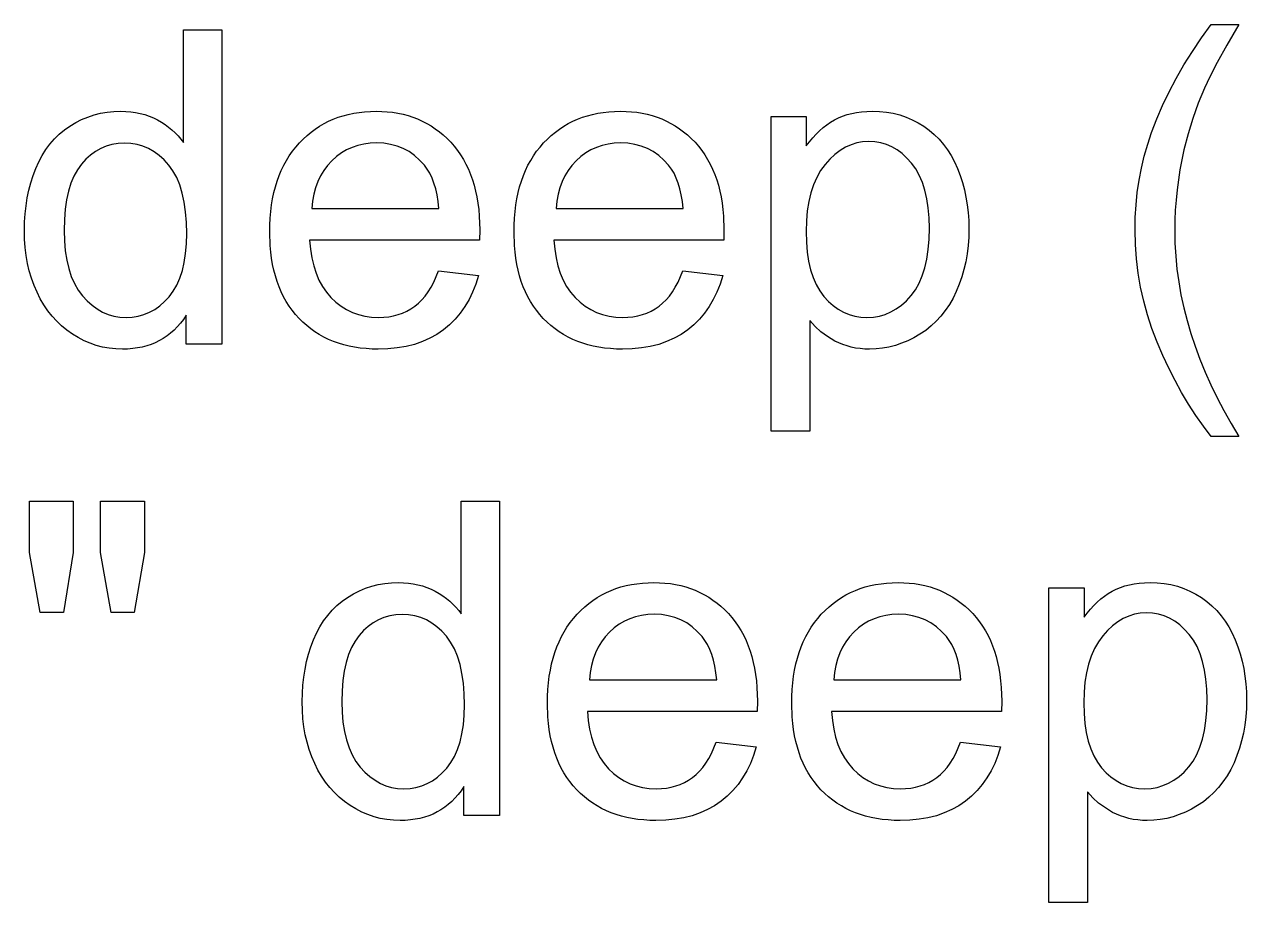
# Model space of a CAD drawing. Extents: x 0.6 to 44.2, y 0 to 23.3.
# Drawn here: x 8.028 to 9.583, y 17.365 to 18.483 of the extents above; entities that cross this region are included whole.
import ezdxf

# ---------------------------------------------------------------- set-up
doc = ezdxf.new("R2010")
doc.units = 0
doc.layers.add('CUTOUTS', color=1, linetype='CONTINUOUS')

msp = doc.modelspace()

# ---------------------------------------------------------------- linework, layer by layer
at = {"layer": 'CUTOUTS'}
for points in [[(8.2337, 18.076), (8.2337, 18.1126), (8.2302, 18.1074), (8.2264, 18.1025), (8.2225, 18.0979), (8.2183, 18.0937), (8.214, 18.0899), (8.2094, 18.0863), (8.2047, 18.0831), (8.1997, 18.0803), (8.1945, 18.0777), (8.1892, 18.0755), (8.1836, 18.0737), (8.1778, 18.0722), (8.1718, 18.071), (8.1657, 18.0702), (8.1593, 18.0696), (8.1527, 18.0695), (8.1441, 18.0698), (8.1357, 18.0707), (8.1275, 18.0722), (8.1194, 18.0743), (8.1116, 18.0769), (8.1039, 18.0802), (8.0963, 18.0841), (8.089, 18.0886), (8.0819, 18.0936), (8.0753, 18.0991), (8.069, 18.105), (8.0632, 18.1115), (8.0578, 18.1184), (8.0528, 18.1257), (8.0482, 18.1336), (8.044, 18.1419), (8.0402, 18.1506), (8.037, 18.1597), (8.0342, 18.169), (8.032, 18.1787), (8.0302, 18.1887), (8.029, 18.199), (8.0282, 18.2097), (8.028, 18.2206), (8.0282, 18.2314), (8.0289, 18.2418), (8.03, 18.252), (8.0316, 18.262), (8.0336, 18.2717), (8.0361, 18.2812), (8.0391, 18.2904), (8.0425, 18.2994), (8.0463, 18.3079), (8.0506, 18.316), (8.0553, 18.3235), (8.0605, 18.3306), (8.0662, 18.3371), (8.0723, 18.3431), (8.0788, 18.3486), (8.0858, 18.3535), (8.0932, 18.3579), (8.1007, 18.3618), (8.1085, 18.365), (8.1165, 18.3676), (8.1247, 18.3697), (8.1331, 18.3712), (8.1417, 18.372), (8.1505, 18.3723), (8.157, 18.3722), (8.1632, 18.3717), (8.1693, 18.3708), (8.1753, 18.3696), (8.181, 18.368), (8.1866, 18.3661), (8.192, 18.3639), (8.1972, 18.3613), (8.2022, 18.3584), (8.2069, 18.3553), (8.2114, 18.3521), (8.2157, 18.3486), (8.2198, 18.3449), (8.2236, 18.341), (8.2271, 18.3368), (8.2305, 18.3325), (8.2305, 18.476), (8.2793, 18.476), (8.2793, 18.076)], [(9.538, 17.9584), (9.528, 17.9715), (9.5184, 17.9852), (9.5092, 17.9994), (9.5004, 18.0141), (9.492, 18.0294), (9.484, 18.0452), (9.4764, 18.0616), (9.4692, 18.0785), (9.4626, 18.0957), (9.4569, 18.1132), (9.4521, 18.1307), (9.4481, 18.1485), (9.445, 18.1663), (9.4428, 18.1844), (9.4415, 18.2026), (9.4411, 18.2209), (9.4414, 18.2371), (9.4424, 18.253), (9.444, 18.2688), (9.4463, 18.2845), (9.4493, 18.3), (9.4529, 18.3152), (9.4572, 18.3304), (9.4621, 18.3453), (9.4687, 18.3626), (9.4761, 18.3798), (9.4843, 18.397), (9.4933, 18.4142), (9.5032, 18.4314), (9.514, 18.4486), (9.5255, 18.4657), (9.538, 18.4828), (9.5732, 18.4828), (9.558, 18.4565), (9.5457, 18.4342), (9.5362, 18.416), (9.5295, 18.4018), (9.5216, 18.3828), (9.5146, 18.3633), (9.5085, 18.3435), (9.5033, 18.3232), (9.5006, 18.3105), (9.4982, 18.2977), (9.4962, 18.2849), (9.4945, 18.2721), (9.4932, 18.2592), (9.4923, 18.2464), (9.4918, 18.2335), (9.4916, 18.2206), (9.4919, 18.2042), (9.4928, 18.1878), (9.4944, 18.1714), (9.4967, 18.155), (9.4995, 18.1386), (9.503, 18.1222), (9.5072, 18.1059), (9.512, 18.0895), (9.5174, 18.0731), (9.5234, 18.0567), (9.5301, 18.0403), (9.5375, 18.0239), (9.5454, 18.0076), (9.554, 17.9912), (9.5633, 17.9748), (9.5732, 17.9584)], [(8.5549, 18.1693), (8.6056, 18.1631), (8.6023, 18.1523), (8.5983, 18.1421), (8.5937, 18.1325), (8.5885, 18.1236), (8.5826, 18.1153), (8.5761, 18.1076), (8.5689, 18.1005), (8.5611, 18.094), (8.5527, 18.0883), (8.5438, 18.0833), (8.5343, 18.0791), (8.5242, 18.0756), (8.5135, 18.0729), (8.5023, 18.071), (8.4905, 18.0699), (8.4782, 18.0695), (8.4704, 18.0696), (8.4627, 18.0701), (8.4553, 18.0709), (8.4481, 18.0719), (8.441, 18.0733), (8.4342, 18.075), (8.4276, 18.077), (8.4212, 18.0793), (8.415, 18.0819), (8.409, 18.0848), (8.4032, 18.088), (8.3976, 18.0915), (8.3923, 18.0953), (8.3871, 18.0995), (8.3821, 18.1039), (8.3774, 18.1086), (8.3729, 18.1136), (8.3687, 18.1189), (8.3647, 18.1244), (8.3611, 18.1302), (8.3577, 18.1362), (8.3547, 18.1424), (8.3519, 18.1489), (8.3494, 18.1557), (8.3473, 18.1627), (8.3454, 18.1699), (8.3438, 18.1774), (8.3425, 18.1851), (8.3414, 18.1931), (8.3407, 18.2013), (8.3401, 18.2185), (8.3403, 18.2275), (8.3407, 18.2362), (8.3415, 18.2447), (8.3425, 18.253), (8.3438, 18.261), (8.3454, 18.2687), (8.3473, 18.2762), (8.3496, 18.2834), (8.3521, 18.2904), (8.3548, 18.2971), (8.3579, 18.3035), (8.3613, 18.3097), (8.365, 18.3157), (8.369, 18.3214), (8.3732, 18.3268), (8.3778, 18.332), (8.3826, 18.3369), (8.3876, 18.3414), (8.3927, 18.3457), (8.398, 18.3496), (8.4035, 18.3533), (8.4092, 18.3566), (8.415, 18.3596), (8.421, 18.3622), (8.4272, 18.3646), (8.4336, 18.3667), (8.4401, 18.3684), (8.4469, 18.3698), (8.4537, 18.3709), (8.4608, 18.3717), (8.4681, 18.3722), (8.4755, 18.3723), (8.4827, 18.3722), (8.4897, 18.3717), (8.4965, 18.371), (8.5032, 18.3699), (8.5097, 18.3685), (8.5161, 18.3668), (8.5223, 18.3648), (8.5283, 18.3625), (8.5341, 18.3598), (8.5398, 18.3569), (8.5453, 18.3536), (8.5507, 18.3501), (8.5559, 18.3462), (8.5609, 18.3421), (8.5657, 18.3376), (8.5704, 18.3328), (8.5749, 18.3277), (8.5791, 18.3224), (8.5829, 18.3168), (8.5865, 18.311), (8.5898, 18.3049), (8.5929, 18.2986), (8.5956, 18.292), (8.598, 18.2852), (8.6002, 18.2781), (8.6021, 18.2707), (8.6037, 18.2632), (8.605, 18.2553), (8.606, 18.2472), (8.6067, 18.2389), (8.6073, 18.2215), (8.607, 18.2084), (8.3909, 18.2084), (8.3919, 18.1968), (8.3936, 18.1859), (8.396, 18.1757), (8.399, 18.1662), (8.4027, 18.1574), (8.4071, 18.1493), (8.4122, 18.1419), (8.4179, 18.1352), (8.4242, 18.1293), (8.4308, 18.1241), (8.4378, 18.1198), (8.4452, 18.1162), (8.4529, 18.1134), (8.4611, 18.1114), (8.4696, 18.1103), (8.4785, 18.1099), (8.4851, 18.1101), (8.4915, 18.1107), (8.4976, 18.1119), (8.5035, 18.1134), (8.5091, 18.1154), (8.5145, 18.1178), (8.5197, 18.1207), (8.5246, 18.124), (8.5292, 18.1279), (8.5336, 18.1322), (8.5378, 18.1371), (8.5417, 18.1425), (8.5454, 18.1484), (8.5488, 18.1548), (8.552, 18.1618)], [(8.8656, 18.1693), (8.9164, 18.1631), (8.9131, 18.1523), (8.9091, 18.1421), (8.9045, 18.1325), (8.8993, 18.1236), (8.8934, 18.1153), (8.8869, 18.1076), (8.8797, 18.1005), (8.8719, 18.094), (8.8635, 18.0883), (8.8546, 18.0833), (8.845, 18.0791), (8.835, 18.0756), (8.8243, 18.0729), (8.8131, 18.071), (8.8013, 18.0699), (8.789, 18.0695), (8.7811, 18.0696), (8.7735, 18.0701), (8.7661, 18.0709), (8.7588, 18.0719), (8.7518, 18.0733), (8.745, 18.075), (8.7384, 18.077), (8.732, 18.0793), (8.7258, 18.0819), (8.7198, 18.0848), (8.714, 18.088), (8.7084, 18.0915), (8.7031, 18.0953), (8.6979, 18.0995), (8.6929, 18.1039), (8.6882, 18.1086), (8.6836, 18.1136), (8.6794, 18.1189), (8.6755, 18.1244), (8.6719, 18.1302), (8.6685, 18.1362), (8.6655, 18.1424), (8.6627, 18.1489), (8.6602, 18.1557), (8.658, 18.1627), (8.6562, 18.1699), (8.6546, 18.1774), (8.6532, 18.1851), (8.6522, 18.1931), (8.6515, 18.2013), (8.6509, 18.2185), (8.6511, 18.2275), (8.6515, 18.2362), (8.6522, 18.2447), (8.6533, 18.253), (8.6546, 18.261), (8.6562, 18.2687), (8.6581, 18.2762), (8.6603, 18.2834), (8.6628, 18.2904), (8.6656, 18.2971), (8.6687, 18.3035), (8.6721, 18.3097), (8.6758, 18.3157), (8.6797, 18.3214), (8.684, 18.3268), (8.6886, 18.332), (8.6934, 18.3369), (8.6983, 18.3414), (8.7035, 18.3457), (8.7088, 18.3496), (8.7143, 18.3533), (8.72, 18.3566), (8.7258, 18.3596), (8.7318, 18.3622), (8.738, 18.3646), (8.7444, 18.3667), (8.7509, 18.3684), (8.7576, 18.3698), (8.7645, 18.3709), (8.7716, 18.3717), (8.7788, 18.3722), (8.7862, 18.3723), (8.7934, 18.3722), (8.8004, 18.3717), (8.8073, 18.371), (8.814, 18.3699), (8.8205, 18.3685), (8.8268, 18.3668), (8.833, 18.3648), (8.839, 18.3625), (8.8449, 18.3598), (8.8506, 18.3569), (8.8561, 18.3536), (8.8615, 18.3501), (8.8666, 18.3462), (8.8717, 18.3421), (8.8765, 18.3376), (8.8812, 18.3328), (8.8857, 18.3277), (8.8898, 18.3224), (8.8937, 18.3168), (8.8973, 18.311), (8.9006, 18.3049), (8.9036, 18.2986), (8.9064, 18.292), (8.9088, 18.2852), (8.911, 18.2781), (8.9129, 18.2707), (8.9144, 18.2632), (8.9157, 18.2553), (8.9167, 18.2472), (8.9175, 18.2389), (8.918, 18.2215), (8.9178, 18.2084), (8.7017, 18.2084), (8.7027, 18.1968), (8.7044, 18.1859), (8.7067, 18.1757), (8.7098, 18.1662), (8.7135, 18.1574), (8.7179, 18.1493), (8.7229, 18.1419), (8.7287, 18.1352), (8.7349, 18.1293), (8.7416, 18.1241), (8.7486, 18.1198), (8.756, 18.1162), (8.7637, 18.1134), (8.7719, 18.1114), (8.7804, 18.1103), (8.7893, 18.1099), (8.7959, 18.1101), (8.8023, 18.1107), (8.8084, 18.1119), (8.8143, 18.1134), (8.8199, 18.1154), (8.8253, 18.1178), (8.8305, 18.1207), (8.8354, 18.124), (8.84, 18.1279), (8.8444, 18.1322), (8.8486, 18.1371), (8.8525, 18.1425), (8.8561, 18.1484), (8.8596, 18.1548), (8.8627, 18.1618)], [(8.9781, 17.965), (8.9781, 18.3658), (9.0228, 18.3658), (9.0228, 18.3281), (9.0268, 18.3335), (9.031, 18.3385), (9.0353, 18.3432), (9.0397, 18.3475), (9.0442, 18.3515), (9.0489, 18.3551), (9.0536, 18.3584), (9.0586, 18.3613), (9.0637, 18.3639), (9.069, 18.3661), (9.0747, 18.368), (9.0806, 18.3696), (9.0868, 18.3708), (9.0932, 18.3717), (9.0999, 18.3722), (9.1068, 18.3723), (9.116, 18.372), (9.1249, 18.3711), (9.1335, 18.3697), (9.1418, 18.3676), (9.1498, 18.3649), (9.1576, 18.3616), (9.1651, 18.3577), (9.1723, 18.3532), (9.1792, 18.3482), (9.1857, 18.3427), (9.1917, 18.3367), (9.1972, 18.3302), (9.2024, 18.3232), (9.2071, 18.3158), (9.2113, 18.3078), (9.2152, 18.2994), (9.2186, 18.2906), (9.2215, 18.2815), (9.224, 18.2723), (9.226, 18.2629), (9.2276, 18.2533), (9.2287, 18.2434), (9.2294, 18.2334), (9.2296, 18.2231), (9.2294, 18.2121), (9.2286, 18.2014), (9.2274, 18.191), (9.2256, 18.1808), (9.2234, 18.171), (9.2207, 18.1614), (9.2174, 18.1521), (9.2137, 18.143), (9.2095, 18.1344), (9.2048, 18.1262), (9.1997, 18.1186), (9.1941, 18.1116), (9.1881, 18.105), (9.1816, 18.099), (9.1747, 18.0934), (9.1673, 18.0884), (9.1596, 18.084), (9.1519, 18.0801), (9.144, 18.0769), (9.1361, 18.0742), (9.128, 18.0721), (9.1199, 18.0707), (9.1116, 18.0698), (9.1033, 18.0695), (9.0972, 18.0696), (9.0913, 18.0701), (9.0856, 18.0709), (9.08, 18.0721), (9.0746, 18.0735), (9.0693, 18.0753), (9.0642, 18.0774), (9.0592, 18.0798), (9.0499, 18.0854), (9.0415, 18.0916), (9.0339, 18.0985), (9.0272, 18.106), (9.0272, 17.965)], [(9.0225, 18.2193), (9.0229, 18.2057), (9.024, 18.1931), (9.0257, 18.1814), (9.0282, 18.1706), (9.0314, 18.1608), (9.0353, 18.1518), (9.0399, 18.1437), (9.0452, 18.1366), (9.051, 18.1303), (9.0571, 18.1249), (9.0635, 18.1203), (9.0702, 18.1165), (9.0772, 18.1136), (9.0845, 18.1115), (9.0921, 18.1103), (9.1, 18.1099), (9.1081, 18.1103), (9.1158, 18.1116), (9.1233, 18.1138), (9.1304, 18.1168), (9.1373, 18.1207), (9.1438, 18.1254), (9.1501, 18.1311), (9.1561, 18.1376), (9.1616, 18.145), (9.1663, 18.1533), (9.1703, 18.1626), (9.1736, 18.1729), (9.1761, 18.1841), (9.178, 18.1962), (9.1791, 18.2093), (9.1794, 18.2234), (9.1791, 18.2368), (9.178, 18.2493), (9.1762, 18.261), (9.1737, 18.2718), (9.1705, 18.2817), (9.1666, 18.2908), (9.162, 18.299), (9.1566, 18.3063), (9.1508, 18.3128), (9.1447, 18.3184), (9.1383, 18.3231), (9.1316, 18.327), (9.1247, 18.33), (9.1175, 18.3321), (9.11, 18.3334), (9.1022, 18.3339), (9.0945, 18.3334), (9.087, 18.332), (9.0797, 18.3297), (9.0726, 18.3265), (9.0658, 18.3224), (9.0592, 18.3174), (9.0528, 18.3114), (9.0467, 18.3045), (9.041, 18.2968), (9.0361, 18.2882), (9.032, 18.2788), (9.0286, 18.2686), (9.0259, 18.2575), (9.024, 18.2456), (9.0229, 18.2328)], [(8.0785, 18.2206), (8.0788, 18.2072), (8.0799, 18.1946), (8.0818, 18.1828), (8.0843, 18.172), (8.0876, 18.162), (8.0917, 18.153), (8.0964, 18.1447), (8.1019, 18.1374), (8.1079, 18.131), (8.1142, 18.1254), (8.1207, 18.1206), (8.1275, 18.1167), (8.1346, 18.1137), (8.1419, 18.1116), (8.1495, 18.1103), (8.1573, 18.1099), (8.1652, 18.1103), (8.1728, 18.1115), (8.1801, 18.1136), (8.1871, 18.1164), (8.1938, 18.1201), (8.2002, 18.1247), (8.2063, 18.13), (8.212, 18.1362), (8.2173, 18.1432), (8.2219, 18.1511), (8.2258, 18.1598), (8.2289, 18.1694), (8.2314, 18.1799), (8.2331, 18.1913), (8.2342, 18.2035), (8.2345, 18.2165), (8.2342, 18.2309), (8.2331, 18.2443), (8.2313, 18.2567), (8.2288, 18.2681), (8.2256, 18.2785), (8.2217, 18.288), (8.217, 18.2964), (8.2116, 18.3039), (8.2057, 18.3104), (8.1995, 18.316), (8.1929, 18.3208), (8.186, 18.3247), (8.1788, 18.3278), (8.1713, 18.3299), (8.1634, 18.3313), (8.1551, 18.3317), (8.1471, 18.3313), (8.1394, 18.33), (8.1321, 18.3279), (8.1251, 18.325), (8.1184, 18.3212), (8.1121, 18.3166), (8.1061, 18.3112), (8.1004, 18.3049), (8.0953, 18.2978), (8.0908, 18.2897), (8.0871, 18.2806), (8.084, 18.2705), (8.0816, 18.2595), (8.0798, 18.2475), (8.0788, 18.2345)], [(8.3936, 18.2487), (8.5554, 18.2487), (8.5544, 18.2576), (8.553, 18.2659), (8.5513, 18.2736), (8.5491, 18.2807), (8.5466, 18.2873), (8.5438, 18.2933), (8.5405, 18.2987), (8.5369, 18.3036), (8.5308, 18.3102), (8.5243, 18.316), (8.5173, 18.3209), (8.5099, 18.3249), (8.5021, 18.328), (8.4938, 18.3302), (8.4851, 18.3315), (8.476, 18.332), (8.4677, 18.3316), (8.4598, 18.3305), (8.4522, 18.3288), (8.4449, 18.3263), (8.4379, 18.3231), (8.4313, 18.3192), (8.4251, 18.3146), (8.4191, 18.3093), (8.4137, 18.3034), (8.4089, 18.297), (8.4047, 18.2902), (8.4012, 18.2828), (8.3984, 18.275), (8.3961, 18.2667), (8.3946, 18.258)], [(8.7044, 18.2487), (8.8662, 18.2487), (8.8652, 18.2576), (8.8638, 18.2659), (8.8621, 18.2736), (8.8599, 18.2807), (8.8574, 18.2873), (8.8545, 18.2933), (8.8513, 18.2987), (8.8476, 18.3036), (8.8416, 18.3102), (8.835, 18.316), (8.8281, 18.3209), (8.8207, 18.3249), (8.8129, 18.328), (8.8046, 18.3302), (8.7959, 18.3315), (8.7868, 18.332), (8.7785, 18.3316), (8.7706, 18.3305), (8.7629, 18.3288), (8.7557, 18.3263), (8.7487, 18.3231), (8.7421, 18.3192), (8.7358, 18.3146), (8.7299, 18.3093), (8.7245, 18.3034), (8.7197, 18.297), (8.7155, 18.2902), (8.712, 18.2828), (8.7091, 18.275), (8.7069, 18.2667), (8.7053, 18.258)], [(8.0479, 17.7344), (8.0343, 17.8105), (8.0343, 17.876), (8.0902, 17.876), (8.0902, 17.8105), (8.0779, 17.7344)], [(8.1382, 17.7344), (8.1249, 17.8105), (8.1249, 17.876), (8.1808, 17.876), (8.1808, 17.8105), (8.1677, 17.7344)], [(8.5871, 17.476), (8.5871, 17.5126), (8.5835, 17.5074), (8.5798, 17.5025), (8.5758, 17.4979), (8.5717, 17.4937), (8.5673, 17.4899), (8.5628, 17.4863), (8.558, 17.4831), (8.553, 17.4803), (8.5479, 17.4777), (8.5425, 17.4755), (8.5369, 17.4737), (8.5312, 17.4722), (8.5252, 17.471), (8.519, 17.4702), (8.5126, 17.4696), (8.506, 17.4695), (8.4975, 17.4698), (8.4891, 17.4707), (8.4808, 17.4722), (8.4728, 17.4743), (8.4649, 17.4769), (8.4572, 17.4802), (8.4497, 17.4841), (8.4423, 17.4886), (8.4353, 17.4936), (8.4286, 17.4991), (8.4224, 17.505), (8.4165, 17.5115), (8.4111, 17.5184), (8.4061, 17.5257), (8.4015, 17.5336), (8.3973, 17.5419), (8.3936, 17.5506), (8.3903, 17.5597), (8.3876, 17.569), (8.3853, 17.5787), (8.3836, 17.5887), (8.3823, 17.599), (8.3816, 17.6097), (8.3813, 17.6206), (8.3816, 17.6314), (8.3822, 17.6418), (8.3834, 17.652), (8.385, 17.662), (8.387, 17.6717), (8.3895, 17.6812), (8.3924, 17.6904), (8.3958, 17.6994), (8.3996, 17.7079), (8.4039, 17.716), (8.4087, 17.7235), (8.4139, 17.7306), (8.4195, 17.7371), (8.4256, 17.7431), (8.4322, 17.7486), (8.4392, 17.7535), (8.4465, 17.7579), (8.4541, 17.7618), (8.4618, 17.765), (8.4698, 17.7676), (8.478, 17.7697), (8.4864, 17.7712), (8.495, 17.772), (8.5038, 17.7723), (8.5103, 17.7722), (8.5166, 17.7717), (8.5227, 17.7708), (8.5286, 17.7696), (8.5344, 17.768), (8.5399, 17.7661), (8.5453, 17.7639), (8.5505, 17.7613), (8.5555, 17.7584), (8.5603, 17.7553), (8.5648, 17.7521), (8.5691, 17.7486), (8.5731, 17.7449), (8.5769, 17.741), (8.5805, 17.7368), (8.5838, 17.7325), (8.5838, 17.876), (8.6326, 17.876), (8.6326, 17.476)], [(8.9082, 17.5693), (8.959, 17.5631), (8.9556, 17.5523), (8.9517, 17.5421), (8.9471, 17.5325), (8.9418, 17.5236), (8.936, 17.5153), (8.9294, 17.5076), (8.9223, 17.5005), (8.9145, 17.494), (8.9061, 17.4883), (8.8971, 17.4833), (8.8876, 17.4791), (8.8775, 17.4756), (8.8669, 17.4729), (8.8557, 17.471), (8.8439, 17.4699), (8.8315, 17.4695), (8.8237, 17.4696), (8.8161, 17.4701), (8.8086, 17.4709), (8.8014, 17.4719), (8.7944, 17.4733), (8.7876, 17.475), (8.781, 17.477), (8.7746, 17.4793), (8.7684, 17.4819), (8.7624, 17.4848), (8.7566, 17.488), (8.751, 17.4915), (8.7456, 17.4953), (8.7404, 17.4995), (8.7355, 17.5039), (8.7307, 17.5086), (8.7262, 17.5136), (8.722, 17.5189), (8.7181, 17.5244), (8.7144, 17.5302), (8.7111, 17.5362), (8.708, 17.5424), (8.7053, 17.5489), (8.7028, 17.5557), (8.7006, 17.5627), (8.6987, 17.5699), (8.6971, 17.5774), (8.6958, 17.5851), (8.6948, 17.5931), (8.6941, 17.6013), (8.6935, 17.6185), (8.6936, 17.6275), (8.6941, 17.6362), (8.6948, 17.6447), (8.6958, 17.653), (8.6972, 17.661), (8.6988, 17.6687), (8.7007, 17.6762), (8.7029, 17.6834), (8.7054, 17.6904), (8.7082, 17.6971), (8.7113, 17.7035), (8.7147, 17.7097), (8.7183, 17.7157), (8.7223, 17.7214), (8.7266, 17.7268), (8.7311, 17.732), (8.7359, 17.7369), (8.7409, 17.7414), (8.746, 17.7457), (8.7514, 17.7496), (8.7569, 17.7533), (8.7625, 17.7566), (8.7684, 17.7596), (8.7744, 17.7622), (8.7806, 17.7646), (8.7869, 17.7667), (8.7935, 17.7684), (8.8002, 17.7698), (8.8071, 17.7709), (8.8142, 17.7717), (8.8214, 17.7722), (8.8288, 17.7723), (8.836, 17.7722), (8.843, 17.7717), (8.8499, 17.771), (8.8565, 17.7699), (8.8631, 17.7685), (8.8694, 17.7668), (8.8756, 17.7648), (8.8816, 17.7625), (8.8875, 17.7598), (8.8931, 17.7569), (8.8987, 17.7536), (8.904, 17.7501), (8.9092, 17.7462), (8.9142, 17.7421), (8.9191, 17.7376), (8.9238, 17.7328), (8.9282, 17.7277), (8.9324, 17.7224), (8.9363, 17.7168), (8.9399, 17.711), (8.9432, 17.7049), (8.9462, 17.6986), (8.9489, 17.692), (8.9514, 17.6852), (8.9536, 17.6781), (8.9554, 17.6707), (8.957, 17.6632), (8.9583, 17.6553), (8.9593, 17.6472), (8.96, 17.6389), (8.9606, 17.6215), (8.9603, 17.6084), (8.7442, 17.6084), (8.7452, 17.5968), (8.7469, 17.5859), (8.7493, 17.5757), (8.7523, 17.5662), (8.7561, 17.5574), (8.7604, 17.5493), (8.7655, 17.5419), (8.7712, 17.5352), (8.7775, 17.5293), (8.7841, 17.5241), (8.7911, 17.5198), (8.7985, 17.5162), (8.8063, 17.5134), (8.8144, 17.5114), (8.8229, 17.5103), (8.8318, 17.5099), (8.8384, 17.5101), (8.8448, 17.5107), (8.851, 17.5119), (8.8568, 17.5134), (8.8625, 17.5154), (8.8679, 17.5178), (8.873, 17.5207), (8.8779, 17.524), (8.8826, 17.5279), (8.887, 17.5322), (8.8911, 17.5371), (8.895, 17.5425), (8.8987, 17.5484), (8.9021, 17.5548), (8.9053, 17.5618)], [(9.219, 17.5693), (9.2697, 17.5631), (9.2664, 17.5523), (9.2625, 17.5421), (9.2579, 17.5325), (9.2526, 17.5236), (9.2467, 17.5153), (9.2402, 17.5076), (9.2331, 17.5005), (9.2253, 17.494), (9.2169, 17.4883), (9.2079, 17.4833), (9.1984, 17.4791), (9.1883, 17.4756), (9.1776, 17.4729), (9.1664, 17.471), (9.1547, 17.4699), (9.1423, 17.4695), (9.1345, 17.4696), (9.1268, 17.4701), (9.1194, 17.4709), (9.1122, 17.4719), (9.1052, 17.4733), (9.0983, 17.475), (9.0917, 17.477), (9.0853, 17.4793), (9.0791, 17.4819), (9.0731, 17.4848), (9.0674, 17.488), (9.0618, 17.4915), (9.0564, 17.4953), (9.0512, 17.4995), (9.0463, 17.5039), (9.0415, 17.5086), (9.037, 17.5136), (9.0328, 17.5189), (9.0288, 17.5244), (9.0252, 17.5302), (9.0219, 17.5362), (9.0188, 17.5424), (9.016, 17.5489), (9.0136, 17.5557), (9.0114, 17.5627), (9.0095, 17.5699), (9.0079, 17.5774), (9.0066, 17.5851), (9.0056, 17.5931), (9.0048, 17.6013), (9.0043, 17.6185), (9.0044, 17.6275), (9.0048, 17.6362), (9.0056, 17.6447), (9.0066, 17.653), (9.0079, 17.661), (9.0096, 17.6687), (9.0115, 17.6762), (9.0137, 17.6834), (9.0162, 17.6904), (9.019, 17.6971), (9.0221, 17.7035), (9.0254, 17.7097), (9.0291, 17.7157), (9.0331, 17.7214), (9.0374, 17.7268), (9.0419, 17.732), (9.0467, 17.7369), (9.0517, 17.7414), (9.0568, 17.7457), (9.0621, 17.7496), (9.0676, 17.7533), (9.0733, 17.7566), (9.0791, 17.7596), (9.0852, 17.7622), (9.0914, 17.7646), (9.0977, 17.7667), (9.1043, 17.7684), (9.111, 17.7698), (9.1179, 17.7709), (9.1249, 17.7717), (9.1322, 17.7722), (9.1396, 17.7723), (9.1468, 17.7722), (9.1538, 17.7717), (9.1606, 17.771), (9.1673, 17.7699), (9.1738, 17.7685), (9.1802, 17.7668), (9.1864, 17.7648), (9.1924, 17.7625), (9.1982, 17.7598), (9.2039, 17.7569), (9.2094, 17.7536), (9.2148, 17.7501), (9.22, 17.7462), (9.225, 17.7421), (9.2299, 17.7376), (9.2345, 17.7328), (9.239, 17.7277), (9.2432, 17.7224), (9.2471, 17.7168), (9.2507, 17.711), (9.254, 17.7049), (9.257, 17.6986), (9.2597, 17.692), (9.2622, 17.6852), (9.2643, 17.6781), (9.2662, 17.6707), (9.2678, 17.6632), (9.2691, 17.6553), (9.2701, 17.6472), (9.2708, 17.6389), (9.2714, 17.6215), (9.2711, 17.6084), (9.055, 17.6084), (9.056, 17.5968), (9.0577, 17.5859), (9.0601, 17.5757), (9.0631, 17.5662), (9.0668, 17.5574), (9.0712, 17.5493), (9.0763, 17.5419), (9.082, 17.5352), (9.0883, 17.5293), (9.0949, 17.5241), (9.1019, 17.5198), (9.1093, 17.5162), (9.1171, 17.5134), (9.1252, 17.5114), (9.1337, 17.5103), (9.1426, 17.5099), (9.1492, 17.5101), (9.1556, 17.5107), (9.1617, 17.5119), (9.1676, 17.5134), (9.1733, 17.5154), (9.1787, 17.5178), (9.1838, 17.5207), (9.1887, 17.524), (9.1934, 17.5279), (9.1978, 17.5322), (9.2019, 17.5371), (9.2058, 17.5425), (9.2095, 17.5484), (9.2129, 17.5548), (9.2161, 17.5618)], [(9.3314, 17.365), (9.3314, 17.7658), (9.3762, 17.7658), (9.3762, 17.7281), (9.3802, 17.7335), (9.3843, 17.7385), (9.3886, 17.7432), (9.393, 17.7475), (9.3975, 17.7515), (9.4022, 17.7551), (9.407, 17.7584), (9.4119, 17.7613), (9.417, 17.7639), (9.4224, 17.7661), (9.428, 17.768), (9.4339, 17.7696), (9.4401, 17.7708), (9.4465, 17.7717), (9.4532, 17.7722), (9.4602, 17.7723), (9.4693, 17.772), (9.4782, 17.7711), (9.4868, 17.7697), (9.4951, 17.7676), (9.5032, 17.7649), (9.5109, 17.7616), (9.5184, 17.7577), (9.5257, 17.7532), (9.5326, 17.7482), (9.539, 17.7427), (9.545, 17.7367), (9.5506, 17.7302), (9.5557, 17.7232), (9.5604, 17.7158), (9.5647, 17.7078), (9.5685, 17.6994), (9.5719, 17.6906), (9.5748, 17.6815), (9.5773, 17.6723), (9.5794, 17.6629), (9.5809, 17.6533), (9.5821, 17.6434), (9.5827, 17.6334), (9.583, 17.6231), (9.5827, 17.6121), (9.582, 17.6014), (9.5807, 17.591), (9.579, 17.5808), (9.5767, 17.571), (9.574, 17.5614), (9.5708, 17.5521), (9.567, 17.543), (9.5628, 17.5344), (9.5581, 17.5262), (9.553, 17.5186), (9.5474, 17.5116), (9.5414, 17.505), (9.5349, 17.499), (9.528, 17.4934), (9.5206, 17.4884), (9.513, 17.484), (9.5052, 17.4801), (9.4974, 17.4769), (9.4894, 17.4742), (9.4814, 17.4721), (9.4732, 17.4707), (9.465, 17.4698), (9.4566, 17.4695), (9.4506, 17.4696), (9.4447, 17.4701), (9.4389, 17.4709), (9.4333, 17.4721), (9.4279, 17.4735), (9.4226, 17.4753), (9.4175, 17.4774), (9.4126, 17.4798), (9.4033, 17.4854), (9.3948, 17.4916), (9.3872, 17.4985), (9.3805, 17.506), (9.3805, 17.365)], [(8.4318, 17.6206), (8.4322, 17.6072), (8.4333, 17.5946), (8.4351, 17.5828), (8.4377, 17.572), (8.441, 17.562), (8.445, 17.553), (8.4498, 17.5447), (8.4553, 17.5374), (8.4613, 17.531), (8.4675, 17.5254), (8.4741, 17.5206), (8.4809, 17.5167), (8.4879, 17.5137), (8.4952, 17.5116), (8.5028, 17.5103), (8.5107, 17.5099), (8.5186, 17.5103), (8.5262, 17.5115), (8.5335, 17.5136), (8.5404, 17.5164), (8.5471, 17.5201), (8.5535, 17.5247), (8.5596, 17.53), (8.5654, 17.5362), (8.5707, 17.5432), (8.5752, 17.5511), (8.5791, 17.5598), (8.5823, 17.5694), (8.5847, 17.5799), (8.5865, 17.5913), (8.5875, 17.6035), (8.5879, 17.6165), (8.5875, 17.6309), (8.5865, 17.6443), (8.5847, 17.6567), (8.5822, 17.6681), (8.5789, 17.6785), (8.575, 17.688), (8.5703, 17.6964), (8.565, 17.7039), (8.5591, 17.7104), (8.5528, 17.716), (8.5463, 17.7208), (8.5394, 17.7247), (8.5322, 17.7278), (8.5246, 17.7299), (8.5167, 17.7313), (8.5085, 17.7317), (8.5005, 17.7313), (8.4928, 17.73), (8.4854, 17.7279), (8.4784, 17.725), (8.4718, 17.7212), (8.4654, 17.7166), (8.4594, 17.7112), (8.4538, 17.7049), (8.4486, 17.6978), (8.4442, 17.6897), (8.4404, 17.6806), (8.4373, 17.6705), (8.4349, 17.6595), (8.4332, 17.6475), (8.4322, 17.6345)], [(8.747, 17.6487), (8.9088, 17.6487), (8.9078, 17.6576), (8.9064, 17.6659), (8.9046, 17.6736), (8.9025, 17.6807), (8.9, 17.6873), (8.8971, 17.6933), (8.8938, 17.6987), (8.8902, 17.7036), (8.8841, 17.7102), (8.8776, 17.716), (8.8706, 17.7209), (8.8633, 17.7249), (8.8554, 17.728), (8.8472, 17.7302), (8.8385, 17.7315), (8.8294, 17.732), (8.8211, 17.7316), (8.8131, 17.7305), (8.8055, 17.7288), (8.7982, 17.7263), (8.7913, 17.7231), (8.7847, 17.7192), (8.7784, 17.7146), (8.7725, 17.7093), (8.767, 17.7034), (8.7622, 17.697), (8.7581, 17.6902), (8.7546, 17.6828), (8.7517, 17.675), (8.7495, 17.6667), (8.7479, 17.658)], [(9.0577, 17.6487), (9.2195, 17.6487), (9.2185, 17.6576), (9.2171, 17.6659), (9.2154, 17.6736), (9.2133, 17.6807), (9.2108, 17.6873), (9.2079, 17.6933), (9.2046, 17.6987), (9.201, 17.7036), (9.1949, 17.7102), (9.1884, 17.716), (9.1814, 17.7209), (9.174, 17.7249), (9.1662, 17.728), (9.158, 17.7302), (9.1493, 17.7315), (9.1401, 17.732), (9.1318, 17.7316), (9.1239, 17.7305), (9.1163, 17.7288), (9.109, 17.7263), (9.1021, 17.7231), (9.0954, 17.7192), (9.0892, 17.7146), (9.0832, 17.7093), (9.0778, 17.7034), (9.073, 17.697), (9.0689, 17.6902), (9.0653, 17.6828), (9.0625, 17.675), (9.0603, 17.6667), (9.0587, 17.658)], [(9.3759, 17.6193), (9.3762, 17.6057), (9.3773, 17.5931), (9.3791, 17.5814), (9.3815, 17.5706), (9.3847, 17.5608), (9.3886, 17.5518), (9.3932, 17.5437), (9.3985, 17.5366), (9.4043, 17.5303), (9.4104, 17.5249), (9.4169, 17.5203), (9.4236, 17.5165), (9.4306, 17.5136), (9.4379, 17.5115), (9.4455, 17.5103), (9.4534, 17.5099), (9.4614, 17.5103), (9.4692, 17.5116), (9.4766, 17.5138), (9.4838, 17.5168), (9.4906, 17.5207), (9.4972, 17.5254), (9.5035, 17.5311), (9.5094, 17.5376), (9.5149, 17.545), (9.5196, 17.5533), (9.5237, 17.5626), (9.5269, 17.5729), (9.5295, 17.5841), (9.5313, 17.5962), (9.5324, 17.6093), (9.5328, 17.6234), (9.5324, 17.6368), (9.5313, 17.6493), (9.5296, 17.661), (9.5271, 17.6718), (9.5239, 17.6817), (9.52, 17.6908), (9.5153, 17.699), (9.51, 17.7063), (9.5042, 17.7128), (9.498, 17.7184), (9.4917, 17.7231), (9.485, 17.727), (9.478, 17.73), (9.4708, 17.7321), (9.4633, 17.7334), (9.4556, 17.7339), (9.4478, 17.7334), (9.4403, 17.732), (9.433, 17.7297), (9.426, 17.7265), (9.4192, 17.7224), (9.4126, 17.7174), (9.4062, 17.7114), (9.4, 17.7045), (9.3944, 17.6968), (9.3895, 17.6882), (9.3853, 17.6788), (9.3819, 17.6686), (9.3793, 17.6575), (9.3774, 17.6456), (9.3763, 17.6328)]]:
    msp.add_lwpolyline(points, close=True, dxfattribs=at)

doc.saveas('drawing.dxf')
